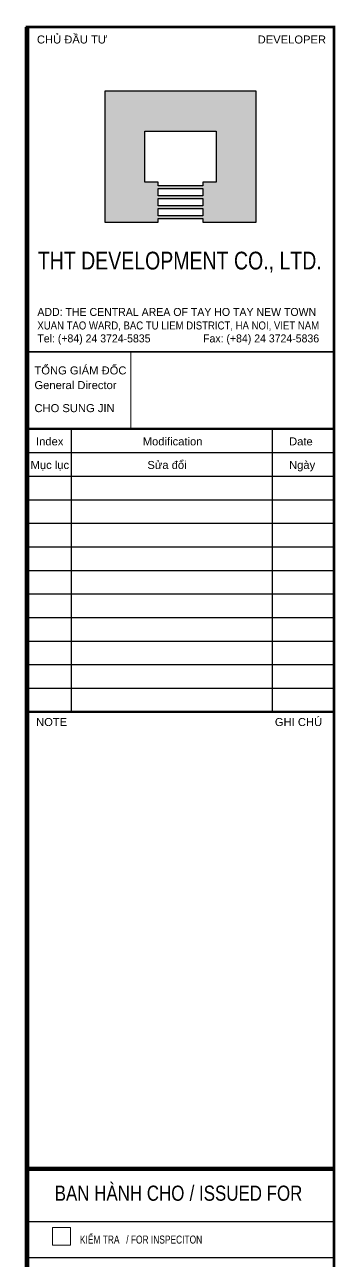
# Model space of a CAD drawing. Header units: millimetres. Extents: x -70 to 1, y -8 to 553.
# Drawn here: x -69.5 to 0.5, y 274.4 to 552.5 of the extents above; entities that cross this region are included whole.
import ezdxf
from ezdxf.enums import TextEntityAlignment as Align

# ---------------------------------------------------------------- set-up
doc = ezdxf.new("R2010")
doc.units = ezdxf.units.MM
doc.header["$MEASUREMENT"] = 0
for name, color, linetype, lineweight in [('CHG-C&S-TITLE BLOCK-A1-TD$0$G-ANNO-TTLB', 6, 'Continuous', 18), ('Doul-form', 8, 'Continuous', 13), ('Motorbike', 8, 'Continuous', 9)]:
    doc.layers.add(name, color=color, linetype=linetype, lineweight=lineweight)
for name, color, linetype in [('form', 7, 'Continuous'), ('TABLE', 9, 'Continuous'), ('TABLE1', 9, 'Continuous'), ('vn_text', 1, 'Continuous')]:
    doc.layers.add(name, color=color, linetype=linetype)
doc.styles.add('arial', font='arial.ttf')
doc.styles.add('form-A$0$Style-Arial', font='arial.ttf', dxfattribs={"width": 0.75})

# ---------------------------------------------------------------- blocks, each defined once
blk = doc.blocks.new('THT')
at = {"layer": 'TABLE1'}
h = blk.add_hatch(color=252, dxfattribs=at)
h.paths.add_polyline_path([(17, 14.72), (0, 14.72), (0, 0), (6, 0), (6, 0.41), (11, 0.41), (11, 0), (17, 0)])
h.paths.add_polyline_path([(12.5, 4.5), (11, 4.5), (11, 4.08), (6, 4.08), (6, 4.5), (4.5, 4.5), (4.5, 10.22), (12.5, 10.22)], flags=16)
h.paths.add_polyline_path([(11, 3.78), (11, 2.96), (6, 2.96), (6, 3.78)], flags=16)
h.paths.add_polyline_path([(11, 2.66), (11, 1.83), (6, 1.83), (6, 2.66)], flags=16)
h.paths.add_polyline_path([(11, 1.53), (11, 0.71), (6, 0.71), (6, 1.53)], flags=16)
at = {"layer": 'TABLE1', "color": 252}
for points in [[(11, 0.41), (11, 0), (17, 0), (17, 14.72), (0, 14.72), (0, 0), (6, 0), (6, 0.41), (11, 0.41)], [(6, 4.08), (6, 4.5), (4.5, 4.5), (4.5, 10.22), (12.5, 10.22), (12.5, 4.5), (11, 4.5), (11, 4.08), (6, 4.08)], [(6, 2.96), (6, 3.78), (11, 3.78), (11, 2.96), (6, 2.96)], [(6, 1.83), (6, 2.66), (11, 2.66), (11, 1.83), (6, 1.83)], [(6, 0.71), (6, 1.53), (11, 1.53), (11, 0.71), (6, 0.71)]]:
    blk.add_lwpolyline(points, dxfattribs=at)

msp = doc.modelspace()

# ---------------------------------------------------------------- linework, layer by layer
at = {"layer": 'CHG-C&S-TITLE BLOCK-A1-TD$0$G-ANNO-TTLB'}
msp.add_lwpolyline([(-63.23, 281.99), (-59.23, 281.99), (-59.23, 277.99), (-63.23, 277.99)], close=True, dxfattribs=at)
at = {"layer": 'Doul-form', "lineweight": 40, "const_width": 0.65}
msp.add_lwpolyline([(0, -7.78), (-69, -7.78), (-69, 552), (0, 552)], close=True, dxfattribs=at)
at = {"layer": 'Motorbike'}
msp.add_line((-45.68, 461.59), (-45.68, 478.92), dxfattribs=at)
at = {"layer": 'TABLE'}
for p, q in [((-69, 478.92), (0, 478.92)), ((-59.05, 461.59), (-59.05, 397.98)), ((-13.92, 461.59), (-13.92, 397.98)), ((-69, 456.29), (0, 456.29)), ((-69, 450.99), (0, 450.99)), ((-69, 445.67), (0, 445.67)), ((-69, 440.37), (0, 440.37)), ((-69, 435.07), (0, 435.07)), ((-69, 429.77), (0, 429.77)), ((-69, 424.47), (0, 424.47)), ((-69, 419.17), (0, 419.17)), ((-69, 413.87), (0, 413.87)), ((-69, 408.58), (0, 408.58)), ((-69, 403.28), (0, 403.28)), ((-69, 397.98), (0, 397.98)), ((-69, 397.98), (0, 397.98)), ((-69, 283.32), (0, 283.32)), ((-69, 275.25), (0, 275.25))]:
    msp.add_line(p, q, dxfattribs=at)
for points, const_width in [([(-69, 552), (-69, -7.78)], 1), ([(-69, 478.92), (0, 478.92)], 0.4), ([(-69, 461.59), (0, 461.59)], 0.5), ([(-69, 397.98), (0, 397.98)], 0.5), ([(-69, 295.17), (0, 295.17)], 1)]:
    msp.add_lwpolyline(points, dxfattribs=dict(at, const_width=const_width))

# ---------------------------------------------------------------- block references
at = {"layer": 'TABLE1', "xscale": 2, "yscale": 2, "zscale": 2}
msp.add_blockref('THT', (-51.5, 508.12), dxfattribs=at)

# ---------------------------------------------------------------- texts
at = {"layer": 'form', "style": 'form-A$0$Style-Arial', "width": 0.8}
msp.add_text('BAN HÀNH CHO', height=3.4, dxfattribs=at).set_placement((-62.76, 288))
at = {"layer": 'form', "color": 3, "style": 'form-A$0$Style-Arial', "width": 0.8}
msp.add_text('/ ISSUED FOR', height=3.4, dxfattribs=at).set_placement((-32.45, 288))
at = {"layer": 'TABLE', "style": 'arial'}
for s, p in [('DEVELOPER', (-17.16, 548.28)), ('TỔNG GIÁM ĐỐC', (-67.32, 473.85)), ('General Director', (-67.32, 470.55)), ('CHO SUNG JIN', (-67.32, 465.37)), ('Index', (-66.97, 457.89)), ('Modification', (-42.98, 457.89)), ('Date', (-10.1, 457.89)), ('NOTE', (-66.95, 394.77))]:
    msp.add_text(s, height=1.8, dxfattribs=at).set_placement(p)
at = {"layer": 'TABLE', "color": 160, "style": 'arial', "width": 0.78433}
msp.add_text('THT DEVELOPMENT CO., LTD.', height=4, dxfattribs=at).set_placement((-66.57, 497.45), (-2.76, 497.45), align=Align.FIT)
at = {"layer": 'TABLE', "style": 'arial'}
for s, width, p, p2 in [('ADD: THE CENTRAL AREA OF TAY HO TAY NEW TOWN ', 0.942165, (-66.66, 487), (-3.35, 487)), ('XUAN TAO WARD, BAC TU LIEM DISTRICT, HA NOI, VIET NAM', 0.855052, (-66.66, 483.96), (-3.35, 483.96)), ('Tel: (+84) 24 3724-5835                  Fax: (+84) 24 3724-5836', 0.939727, (-66.66, 481.05), (-3.35, 481.05))]:
    msp.add_text(s, height=1.8, dxfattribs=dict(at, width=width)).set_placement(p, p2, align=Align.FIT)
at = {"layer": 'vn_text', "style": 'arial'}
for s, p in [('CHỦ ĐẦU TƯ', (-50.93, 548.28)), ('GHI CHÚ', (-2.68, 394.77))]:
    msp.add_text(s, height=1.8, dxfattribs=at).set_placement(p, align=Align.RIGHT)
for s, p in [('Mục lục', (-68.19, 452.59)), ('Sửa đổi', (-41.94, 452.59)), ('Ngày', (-10.1, 452.59))]:
    msp.add_text(s, height=1.8, dxfattribs=at).set_placement(p)
at = {"layer": 'vn_text', "style": 'arial', "width": 0.75}
msp.add_text('KIỂM TRA', height=1.8, dxfattribs=at).set_placement((-57.11, 278.37))
at = {"layer": 'vn_text', "color": 9, "style": 'arial', "width": 0.75}
msp.add_text('/ FOR INSPECITON', height=1.8, dxfattribs=at).set_placement((-46.7, 278.37))

doc.saveas('drawing.dxf')
